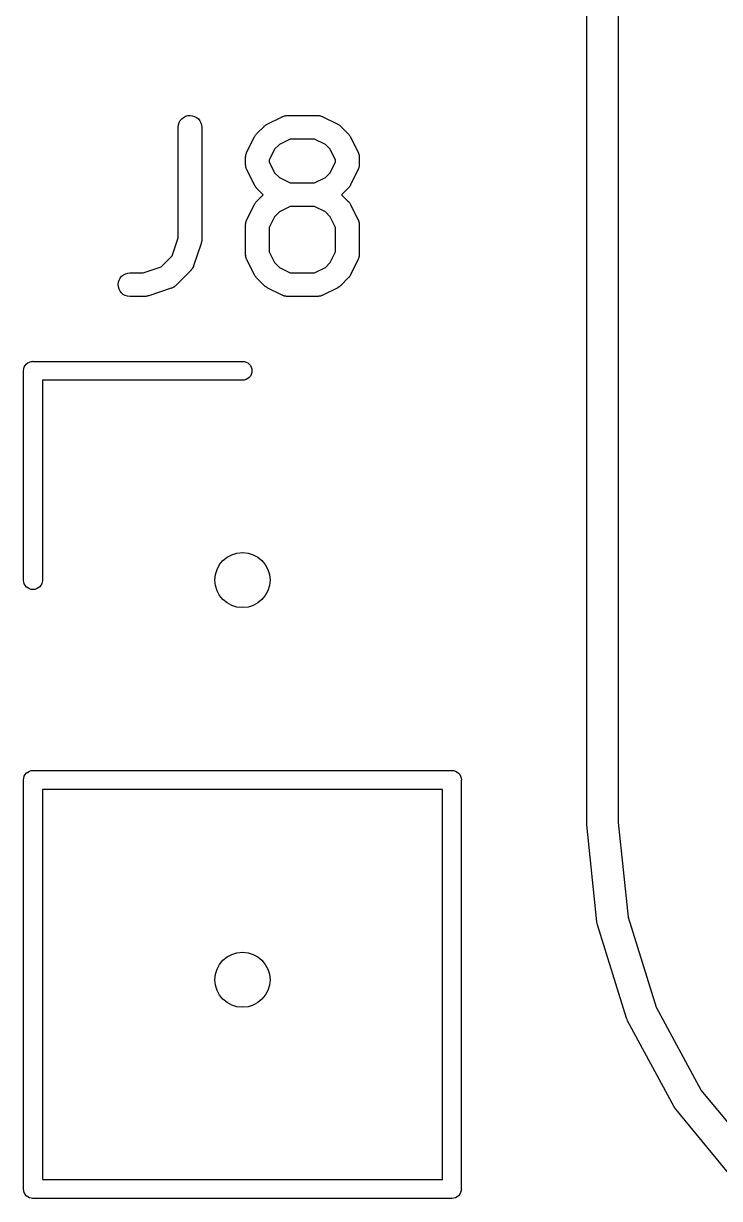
# Model space of a CAD drawing. Extents: x 17 to 176, y -177 to -9.
# Drawn here: x 76.84 to 81.26, y -24.25 to -16.78 of the extents above; entities that cross this region are included whole.
import ezdxf

# ---------------------------------------------------------------- set-up
doc = ezdxf.new("R2010")
doc.units = 0
doc.layers.add('BLACK', color=7, linetype='CONTINUOUS')

msp = doc.modelspace()

# ---------------------------------------------------------------- linework, layer by layer
at = {"layer": 'BLACK', "linetype": 'CONTINUOUS'}
for p, q in [((80.618, -9.1489), (80.618, -21.8439)), ((80.418, -21.8489), (80.418, -9.244)), ((77.8368, -17.4), (77.8462, -17.3888)), ((77.8462, -17.3888), (77.8576, -17.3796)), ((77.8576, -17.3796), (77.8706, -17.3728)), ((77.8706, -17.3728), (77.8846, -17.3687)), ((77.8846, -17.3687), (77.8992, -17.3674)), ((77.8992, -17.3674), (77.9137, -17.3689)), ((77.9137, -17.3689), (77.9277, -17.3732)), ((77.9277, -17.3732), (77.9406, -17.3802)), ((77.9406, -17.3802), (77.9519, -17.3895)), ((77.9519, -17.3895), (77.9611, -17.4009)), ((78.3889, -17.4229), (78.4842, -17.3753)), ((78.4842, -17.3753), (78.4851, -17.3748)), ((78.4851, -17.3748), (78.4872, -17.3741)), ((78.4872, -17.3741), (78.4891, -17.373)), ((78.4891, -17.373), (78.494, -17.3716)), ((78.494, -17.3716), (78.4989, -17.3698)), ((78.4989, -17.3698), (78.501, -17.3694)), ((78.501, -17.3694), (78.5031, -17.3688)), ((78.5031, -17.3688), (78.5083, -17.3683)), ((78.5083, -17.3683), (78.5133, -17.3675)), ((78.5133, -17.3675), (78.5155, -17.3676)), ((78.5155, -17.3676), (78.5177, -17.3674)), ((78.5177, -17.3674), (78.7082, -17.3674)), ((78.7082, -17.3674), (78.7092, -17.3674)), ((78.7092, -17.3674), (78.7114, -17.3676)), ((78.7114, -17.3676), (78.7136, -17.3676)), ((78.7136, -17.3676), (78.7187, -17.3684)), ((78.7187, -17.3684), (78.7238, -17.369)), ((78.7238, -17.369), (78.7259, -17.3697)), ((78.7259, -17.3697), (78.7281, -17.3701)), ((78.7281, -17.3701), (78.7329, -17.3719)), ((78.7329, -17.3719), (78.7377, -17.3734)), ((78.7377, -17.3734), (78.7397, -17.3745)), ((78.7397, -17.3745), (78.7417, -17.3753)), ((78.7417, -17.3753), (78.837, -17.4229)), ((77.8237, -17.4413), (77.8253, -17.4268)), ((77.8237, -17.4424), (77.8237, -17.4413)), ((77.8237, -18.1445), (77.8237, -17.4424)), ((77.8253, -17.4268), (77.8297, -17.4128)), ((77.8297, -17.4128), (77.8368, -17.4)), ((77.9611, -17.4009), (77.968, -17.4138)), ((77.968, -17.4138), (77.9722, -17.4278)), ((77.9722, -17.4278), (77.9737, -17.4424)), ((77.9737, -17.4424), (77.9737, -18.1567)), ((78.3218, -17.4846), (78.3694, -17.437)), ((78.3694, -17.437), (78.3702, -17.4362)), ((78.3702, -17.4362), (78.3735, -17.4336)), ((78.3735, -17.4336), (78.3765, -17.4307)), ((78.3765, -17.4307), (78.3792, -17.429)), ((78.3792, -17.429), (78.3816, -17.4271)), ((78.3816, -17.4271), (78.3854, -17.4252)), ((78.3854, -17.4252), (78.3889, -17.4229)), ((78.837, -17.4229), (78.8379, -17.4234)), ((78.8379, -17.4234), (78.8414, -17.4257)), ((78.8414, -17.4257), (78.8451, -17.4277)), ((78.8451, -17.4277), (78.8476, -17.4297)), ((78.8476, -17.4297), (78.8502, -17.4314)), ((78.8502, -17.4314), (78.8532, -17.4343)), ((78.8532, -17.4343), (78.8565, -17.437)), ((78.8565, -17.437), (78.9041, -17.4846)), ((78.2602, -17.5993), (78.3078, -17.5041)), ((78.3078, -17.5041), (78.3082, -17.5031)), ((78.3082, -17.5031), (78.3105, -17.4996)), ((78.3105, -17.4996), (78.3125, -17.4959)), ((78.3125, -17.4959), (78.3145, -17.4935)), ((78.3145, -17.4935), (78.3162, -17.4909)), ((78.3162, -17.4909), (78.3191, -17.4878)), ((78.3191, -17.4878), (78.3218, -17.4846)), ((78.5354, -17.5174), (78.4669, -17.5516)), ((78.6905, -17.5174), (78.5354, -17.5174)), ((78.759, -17.5516), (78.6905, -17.5174)), ((78.9041, -17.4846), (78.9048, -17.4853)), ((78.9048, -17.4853), (78.9074, -17.4886)), ((78.9074, -17.4886), (78.9103, -17.4917)), ((78.9103, -17.4917), (78.912, -17.4943)), ((78.912, -17.4943), (78.9139, -17.4968)), ((78.9139, -17.4968), (78.9159, -17.5005)), ((78.9159, -17.5005), (78.9181, -17.5041)), ((78.9181, -17.5041), (78.9657, -17.5993)), ((78.2524, -17.6274), (78.2533, -17.6224)), ((78.2533, -17.6224), (78.2539, -17.6173)), ((78.2539, -17.6173), (78.2545, -17.6152)), ((78.2545, -17.6152), (78.2549, -17.613)), ((78.2549, -17.613), (78.2568, -17.6082)), ((78.2568, -17.6082), (78.2583, -17.6033)), ((78.2583, -17.6033), (78.2594, -17.6014)), ((78.2594, -17.6014), (78.2602, -17.5993)), ((78.4365, -17.582), (78.4022, -17.6506)), ((78.4669, -17.5516), (78.4365, -17.582)), ((78.7894, -17.582), (78.759, -17.5516)), ((78.8237, -17.6506), (78.7894, -17.582)), ((78.9657, -17.5993), (78.9662, -17.6003)), ((78.9662, -17.6003), (78.967, -17.6023)), ((78.967, -17.6023), (78.968, -17.6043)), ((78.968, -17.6043), (78.9695, -17.6092)), ((78.9695, -17.6092), (78.9713, -17.614)), ((78.9713, -17.614), (78.9716, -17.6162)), ((78.9716, -17.6162), (78.9722, -17.6183)), ((78.9722, -17.6183), (78.9727, -17.6234)), ((78.2522, -17.6318), (78.2525, -17.6296)), ((78.2522, -17.6329), (78.2522, -17.6318)), ((78.2522, -17.6805), (78.2522, -17.6329)), ((78.2525, -17.6827), (78.2522, -17.6805)), ((78.2525, -17.6296), (78.2524, -17.6274)), ((78.2524, -17.6849), (78.2525, -17.6827)), ((78.2532, -17.6899), (78.2524, -17.6849)), ((78.2537, -17.695), (78.2532, -17.6899)), ((78.2543, -17.6972), (78.2537, -17.695)), ((78.2546, -17.6993), (78.2543, -17.6972)), ((78.4022, -17.6506), (78.4022, -17.6628)), ((78.4022, -17.6628), (78.4365, -17.7313)), ((78.7894, -17.7313), (78.8237, -17.6628)), ((78.8237, -17.6628), (78.8237, -17.6506)), ((78.972, -17.6961), (78.9714, -17.6982)), ((78.9726, -17.691), (78.972, -17.6961)), ((78.9735, -17.6859), (78.9726, -17.691)), ((78.9727, -17.6234), (78.9735, -17.6285)), ((78.9737, -17.6815), (78.9734, -17.6837)), ((78.9734, -17.6837), (78.9735, -17.6859)), ((78.9735, -17.6285), (78.9735, -17.6307)), ((78.9735, -17.6307), (78.9737, -17.6329)), ((78.9737, -17.6329), (78.9737, -17.6805)), ((78.9737, -17.6805), (78.9737, -17.6815)), ((78.2564, -17.7041), (78.2546, -17.6993)), ((78.2579, -17.7091), (78.2564, -17.7041)), ((78.2589, -17.711), (78.2579, -17.7091)), ((78.2597, -17.7131), (78.2589, -17.711)), ((78.2602, -17.714), (78.2597, -17.7131)), ((78.3078, -17.8093), (78.2602, -17.714)), ((78.4365, -17.7313), (78.4669, -17.7617)), ((78.4669, -17.7617), (78.5354, -17.796)), ((78.6905, -17.796), (78.759, -17.7617)), ((78.759, -17.7617), (78.7894, -17.7313)), ((78.9657, -17.714), (78.9181, -17.8093)), ((78.9665, -17.712), (78.9657, -17.714)), ((78.9676, -17.71), (78.9665, -17.712)), ((78.9691, -17.7051), (78.9676, -17.71)), ((78.971, -17.7003), (78.9691, -17.7051)), ((78.9714, -17.6982), (78.971, -17.7003)), ((78.31, -17.8128), (78.3078, -17.8093)), ((78.312, -17.8166), (78.31, -17.8128)), ((78.3139, -17.819), (78.312, -17.8166)), ((78.3156, -17.8216), (78.3139, -17.819)), ((78.3185, -17.8247), (78.3156, -17.8216)), ((78.3211, -17.828), (78.3185, -17.8247)), ((78.3218, -17.8287), (78.3211, -17.828)), ((78.364, -17.871), (78.3218, -17.8287)), ((78.5354, -17.796), (78.6905, -17.796)), ((78.9041, -17.8287), (78.8619, -17.871)), ((78.9068, -17.8255), (78.9041, -17.8287)), ((78.9097, -17.8225), (78.9068, -17.8255)), ((78.9114, -17.8198), (78.9097, -17.8225)), ((78.9134, -17.8174), (78.9114, -17.8198)), ((78.9154, -17.8137), (78.9134, -17.8174)), ((78.9177, -17.8102), (78.9154, -17.8137)), ((78.9181, -17.8093), (78.9177, -17.8102)), ((78.3145, -17.9221), (78.3162, -17.9194)), ((78.3162, -17.9194), (78.3191, -17.9164)), ((78.3191, -17.9164), (78.3218, -17.9132)), ((78.3218, -17.9132), (78.364, -17.871)), ((78.8619, -17.871), (78.9041, -17.9132)), ((78.9041, -17.9132), (78.9048, -17.9139)), ((78.9048, -17.9139), (78.9074, -17.9172)), ((78.9074, -17.9172), (78.9103, -17.9203)), ((78.9103, -17.9203), (78.912, -17.9229)), ((78.2602, -18.0279), (78.3078, -17.9326)), ((78.3078, -17.9326), (78.3082, -17.9317)), ((78.3082, -17.9317), (78.3105, -17.9282)), ((78.3105, -17.9282), (78.3125, -17.9245)), ((78.3125, -17.9245), (78.3145, -17.9221)), ((78.4669, -17.9802), (78.4365, -18.0106)), ((78.5354, -17.946), (78.4669, -17.9802)), ((78.6905, -17.946), (78.5354, -17.946)), ((78.759, -17.9802), (78.6905, -17.946)), ((78.7894, -18.0106), (78.759, -17.9802)), ((78.912, -17.9229), (78.9139, -17.9253)), ((78.9139, -17.9253), (78.9159, -17.9291)), ((78.9159, -17.9291), (78.9181, -17.9326)), ((78.9181, -17.9326), (78.9657, -18.0279)), ((78.2522, -18.0604), (78.2525, -18.0582)), ((78.2522, -18.0614), (78.2522, -18.0604)), ((78.2522, -18.2519), (78.2522, -18.0614)), ((78.2524, -18.056), (78.2533, -18.0509)), ((78.2525, -18.0582), (78.2524, -18.056)), ((78.2533, -18.0509), (78.2539, -18.0458)), ((78.2539, -18.0458), (78.2545, -18.0437)), ((78.2545, -18.0437), (78.2549, -18.0416)), ((78.2549, -18.0416), (78.2568, -18.0368)), ((78.2568, -18.0368), (78.2583, -18.0319)), ((78.2583, -18.0319), (78.2594, -18.0299)), ((78.2594, -18.0299), (78.2602, -18.0279)), ((78.4365, -18.0106), (78.4022, -18.0791)), ((78.8237, -18.0791), (78.7894, -18.0106)), ((78.9657, -18.0279), (78.9662, -18.0288)), ((78.9662, -18.0288), (78.967, -18.0309)), ((78.967, -18.0309), (78.968, -18.0328)), ((78.968, -18.0328), (78.9695, -18.0378)), ((78.9695, -18.0378), (78.9713, -18.0426)), ((78.9713, -18.0426), (78.9716, -18.0447)), ((78.9716, -18.0447), (78.9722, -18.0469)), ((78.9722, -18.0469), (78.9727, -18.052)), ((78.9727, -18.052), (78.9735, -18.057)), ((78.9735, -18.057), (78.9735, -18.0592)), ((78.9735, -18.0592), (78.9737, -18.0614)), ((78.9737, -18.0614), (78.9737, -18.2519)), ((77.7855, -18.259), (77.8237, -18.1445)), ((78.4022, -18.0791), (78.4022, -18.2342)), ((78.8237, -18.2342), (78.8237, -18.0791)), ((77.9698, -18.1804), (77.9222, -18.3232)), ((77.9708, -18.1763), (77.9698, -18.1804)), ((77.972, -18.1723), (77.9708, -18.1763)), ((77.9724, -18.1692), (77.972, -18.1723)), ((77.9731, -18.1661), (77.9724, -18.1692)), ((77.9732, -18.1619), (77.9731, -18.1661)), ((77.9737, -18.1577), (77.9732, -18.1619)), ((77.9737, -18.1567), (77.9737, -18.1577)), ((77.7153, -18.3292), (77.7855, -18.259)), ((78.2525, -18.2541), (78.2522, -18.2519)), ((78.2524, -18.2563), (78.2525, -18.2541)), ((78.2532, -18.2614), (78.2524, -18.2563)), ((78.2537, -18.2665), (78.2532, -18.2614)), ((78.2543, -18.2686), (78.2537, -18.2665)), ((78.2546, -18.2708), (78.2543, -18.2686)), ((78.2564, -18.2756), (78.2546, -18.2708)), ((78.2579, -18.2805), (78.2564, -18.2756)), ((78.2589, -18.2824), (78.2579, -18.2805)), ((78.2597, -18.2845), (78.2589, -18.2824)), ((78.2602, -18.2854), (78.2597, -18.2845)), ((78.3078, -18.3807), (78.2602, -18.2854)), ((78.4022, -18.2342), (78.4365, -18.3027)), ((78.7894, -18.3027), (78.8237, -18.2342)), ((78.9657, -18.2854), (78.9181, -18.3807)), ((78.9665, -18.2834), (78.9657, -18.2854)), ((78.9676, -18.2814), (78.9665, -18.2834)), ((78.9691, -18.2766), (78.9676, -18.2814)), ((78.971, -18.2718), (78.9691, -18.2766)), ((78.9714, -18.2696), (78.971, -18.2718)), ((78.972, -18.2675), (78.9714, -18.2696)), ((78.9726, -18.2624), (78.972, -18.2675)), ((78.9735, -18.2574), (78.9726, -18.2624)), ((78.9737, -18.253), (78.9734, -18.2551)), ((78.9734, -18.2551), (78.9735, -18.2574)), ((78.9737, -18.2519), (78.9737, -18.253)), ((77.4891, -18.373), (77.5031, -18.3688)), ((77.5031, -18.3688), (77.5177, -18.3674)), ((77.5177, -18.3674), (77.6008, -18.3674)), ((77.6008, -18.3674), (77.7153, -18.3292)), ((77.9041, -18.3526), (77.8088, -18.4478)), ((77.9055, -18.3509), (77.9041, -18.3526)), ((77.9071, -18.3494), (77.9055, -18.3509)), ((77.9101, -18.3452), (77.9071, -18.3494)), ((77.9134, -18.3412), (77.9101, -18.3452)), ((77.9144, -18.3393), (77.9134, -18.3412)), ((77.9157, -18.3375), (77.9144, -18.3393)), ((77.9179, -18.3329), (77.9157, -18.3375)), ((77.9203, -18.3283), (77.9179, -18.3329)), ((77.9209, -18.3262), (77.9203, -18.3283)), ((77.9219, -18.3242), (77.9209, -18.3262)), ((77.9222, -18.3232), (77.9219, -18.3242)), ((78.4365, -18.3027), (78.4669, -18.3331)), ((78.4669, -18.3331), (78.5354, -18.3674)), ((78.5354, -18.3674), (78.6905, -18.3674)), ((78.6905, -18.3674), (78.759, -18.3331)), ((78.759, -18.3331), (78.7894, -18.3027)), ((77.4427, -18.4419), (77.4442, -18.4273)), ((77.444, -18.4564), (77.4427, -18.4419)), ((77.4442, -18.4273), (77.4486, -18.4133)), ((77.4486, -18.4133), (77.4555, -18.4004)), ((77.4555, -18.4004), (77.4649, -18.3892)), ((77.4649, -18.3892), (77.4762, -18.3799)), ((77.4762, -18.3799), (77.4891, -18.373)), ((78.31, -18.3843), (78.3078, -18.3807)), ((78.312, -18.388), (78.31, -18.3843)), ((78.3139, -18.3904), (78.312, -18.388)), ((78.3156, -18.3931), (78.3139, -18.3904)), ((78.3185, -18.3961), (78.3156, -18.3931)), ((78.3211, -18.3994), (78.3185, -18.3961)), ((78.3218, -18.4002), (78.3211, -18.3994)), ((78.3694, -18.4478), (78.3218, -18.4002)), ((78.9041, -18.4002), (78.8565, -18.4478)), ((78.9068, -18.3969), (78.9041, -18.4002)), ((78.9097, -18.3939), (78.9068, -18.3969)), ((78.9114, -18.3913), (78.9097, -18.3939)), ((78.9134, -18.3889), (78.9114, -18.3913)), ((78.9154, -18.3852), (78.9134, -18.3889)), ((78.9177, -18.3816), (78.9154, -18.3852)), ((78.9181, -18.3807), (78.9177, -18.3816)), ((77.4482, -18.4705), (77.444, -18.4564)), ((77.455, -18.4834), (77.4482, -18.4705)), ((77.4641, -18.4949), (77.455, -18.4834)), ((77.4753, -18.5043), (77.4641, -18.4949)), ((77.4882, -18.5113), (77.4753, -18.5043)), ((77.5021, -18.5157), (77.4882, -18.5113)), ((77.5167, -18.5174), (77.5021, -18.5157)), ((77.5177, -18.5174), (77.5167, -18.5174)), ((77.613, -18.5174), (77.5177, -18.5174)), ((77.6171, -18.517), (77.613, -18.5174)), ((77.6214, -18.5169), (77.6171, -18.517)), ((77.6244, -18.5163), (77.6214, -18.5169)), ((77.6275, -18.516), (77.6244, -18.5163)), ((77.6316, -18.5147), (77.6275, -18.516)), ((77.6357, -18.5139), (77.6316, -18.5147)), ((77.6367, -18.5135), (77.6357, -18.5139)), ((77.7795, -18.4659), (77.6367, -18.5135)), ((77.7815, -18.465), (77.7795, -18.4659)), ((77.7837, -18.4644), (77.7815, -18.465)), ((77.7882, -18.462), (77.7837, -18.4644)), ((77.7929, -18.46), (77.7882, -18.462)), ((77.7947, -18.4587), (77.7929, -18.46)), ((77.7967, -18.4577), (77.7947, -18.4587)), ((77.8007, -18.4545), (77.7967, -18.4577)), ((77.8048, -18.4515), (77.8007, -18.4545)), ((77.8064, -18.4499), (77.8048, -18.4515)), ((77.8081, -18.4485), (77.8064, -18.4499)), ((77.8088, -18.4478), (77.8081, -18.4485)), ((78.3727, -18.4505), (78.3694, -18.4478)), ((78.3757, -18.4534), (78.3727, -18.4505)), ((78.3783, -18.4551), (78.3757, -18.4534)), ((78.3808, -18.4571), (78.3783, -18.4551)), ((78.3845, -18.4591), (78.3808, -18.4571)), ((78.388, -18.4614), (78.3845, -18.4591)), ((78.3889, -18.4618), (78.388, -18.4614)), ((78.4842, -18.5095), (78.3889, -18.4618)), ((78.4862, -18.5103), (78.4842, -18.5095)), ((78.4882, -18.5113), (78.4862, -18.5103)), ((78.493, -18.5129), (78.4882, -18.5113)), ((78.4978, -18.5147), (78.493, -18.5129)), ((78.5, -18.5151), (78.4978, -18.5147)), ((78.5021, -18.5157), (78.5, -18.5151)), ((78.5072, -18.5163), (78.5021, -18.5157)), ((78.5123, -18.5172), (78.5072, -18.5163)), ((78.5145, -18.5171), (78.5123, -18.5172)), ((78.5167, -18.5174), (78.5145, -18.5171)), ((78.5177, -18.5174), (78.5167, -18.5174)), ((78.7082, -18.5174), (78.5177, -18.5174)), ((78.7104, -18.5172), (78.7082, -18.5174)), ((78.7126, -18.5173), (78.7104, -18.5172)), ((78.7176, -18.5165), (78.7126, -18.5173)), ((78.7228, -18.516), (78.7176, -18.5165)), ((78.7249, -18.5153), (78.7228, -18.516)), ((78.7271, -18.515), (78.7249, -18.5153)), ((78.7319, -18.5132), (78.7271, -18.515)), ((78.7368, -18.5117), (78.7319, -18.5132)), ((78.7387, -18.5107), (78.7368, -18.5117)), ((78.7408, -18.5099), (78.7387, -18.5107)), ((78.7417, -18.5095), (78.7408, -18.5099)), ((78.837, -18.4618), (78.7417, -18.5095)), ((78.8405, -18.4596), (78.837, -18.4618)), ((78.8443, -18.4577), (78.8405, -18.4596)), ((78.8467, -18.4557), (78.8443, -18.4577)), ((78.8494, -18.4541), (78.8467, -18.4557)), ((78.8524, -18.4512), (78.8494, -18.4541)), ((78.8557, -18.4485), (78.8524, -18.4512)), ((78.8565, -18.4478), (78.8557, -18.4485)), ((76.8429, -18.9782), (76.8463, -18.9669)), ((76.8463, -18.9669), (76.8519, -18.9565)), ((76.8519, -18.9565), (76.8594, -18.9474)), ((76.8594, -18.9474), (76.8685, -18.9399)), ((76.8685, -18.9399), (76.8789, -18.9343)), ((76.8789, -18.9343), (76.8902, -18.9309)), ((76.8902, -18.9309), (76.8991, -18.93)), ((76.8991, -18.93), (76.902, -18.9297)), ((76.8991, -18.93), (76.8991, -18.93)), ((76.902, -18.9297), (76.9049, -18.93)), ((76.9049, -18.93), (78.2349, -18.93)), ((78.2349, -18.93), (78.2438, -18.9309)), ((78.2438, -18.9309), (78.2551, -18.9343)), ((78.2551, -18.9343), (78.2655, -18.9399)), ((78.2655, -18.9399), (78.2746, -18.9474)), ((78.2746, -18.9474), (78.2821, -18.9565)), ((78.2821, -18.9565), (78.2877, -18.9669)), ((78.2877, -18.9669), (78.2911, -18.9782)), ((76.8417, -18.99), (76.8429, -18.9782)), ((76.842, -18.993), (76.8417, -18.99)), ((76.842, -20.3229), (76.842, -18.993)), ((78.2655, -19.0401), (78.2551, -19.0457)), ((78.2746, -19.0326), (78.2655, -19.0401)), ((78.2821, -19.0235), (78.2746, -19.0326)), ((78.2877, -19.0131), (78.2821, -19.0235)), ((78.2911, -19.0018), (78.2877, -19.0131)), ((78.2911, -18.9782), (78.2923, -18.99)), ((78.2923, -18.99), (78.2911, -19.0018)), ((78.2349, -19.05), (76.962, -19.05)), ((76.962, -19.05), (76.962, -20.3229)), ((78.2438, -19.0491), (78.2349, -19.05)), ((78.2551, -19.0457), (78.2438, -19.0491)), ((76.8429, -20.3318), (76.842, -20.3229)), ((76.8463, -20.3431), (76.8429, -20.3318)), ((76.8519, -20.3535), (76.8463, -20.3431)), ((76.8594, -20.3626), (76.8519, -20.3535)), ((76.8685, -20.3701), (76.8594, -20.3626)), ((76.8789, -20.3757), (76.8685, -20.3701)), ((76.8902, -20.3791), (76.8789, -20.3757)), ((76.902, -20.3803), (76.8902, -20.3791)), ((76.9138, -20.3791), (76.902, -20.3803)), ((76.9251, -20.3757), (76.9138, -20.3791)), ((76.9355, -20.3701), (76.9251, -20.3757)), ((76.9446, -20.3626), (76.9355, -20.3701)), ((76.9521, -20.3535), (76.9446, -20.3626)), ((76.9577, -20.3431), (76.9521, -20.3535)), ((76.9611, -20.3318), (76.9577, -20.3431)), ((76.962, -20.3229), (76.9611, -20.3318)), ((76.8417, -21.59), (76.8429, -21.5782)), ((76.8429, -21.5782), (76.8463, -21.5669)), ((76.8463, -21.5669), (76.8519, -21.5565)), ((76.8519, -21.5565), (76.8594, -21.5474)), ((76.8594, -21.5474), (76.8685, -21.5399)), ((76.8685, -21.5399), (76.8789, -21.5343)), ((76.8789, -21.5343), (76.8902, -21.5309)), ((76.8902, -21.5309), (76.8991, -21.53)), ((76.8991, -21.53), (76.902, -21.5297)), ((76.902, -21.5297), (76.9049, -21.53)), ((76.9049, -21.53), (79.5591, -21.53)), ((79.5591, -21.53), (79.562, -21.5297)), ((79.562, -21.5297), (79.5649, -21.53)), ((79.5649, -21.53), (79.5649, -21.53)), ((79.5649, -21.53), (79.5738, -21.5309)), ((79.5738, -21.5309), (79.5851, -21.5343)), ((79.5851, -21.5343), (79.5955, -21.5399)), ((79.5955, -21.5399), (79.6046, -21.5474)), ((79.6046, -21.5474), (79.6121, -21.5565)), ((79.6121, -21.5565), (79.6177, -21.5669)), ((79.6177, -21.5669), (79.6211, -21.5782)), ((79.6211, -21.5782), (79.6223, -21.59)), ((76.842, -21.5929), (76.8417, -21.59)), ((76.842, -24.187), (76.842, -21.5929)), ((76.962, -21.65), (76.962, -24.13)), ((79.502, -21.65), (76.962, -21.65)), ((79.502, -24.13), (79.502, -21.65)), ((79.6223, -21.59), (79.622, -21.5929)), ((79.622, -21.5929), (79.622, -24.1871)), ((80.418, -21.8491), (80.418, -21.8489)), ((80.4181, -21.8665), (80.418, -21.8491)), ((80.4185, -21.8709), (80.4181, -21.8665)), ((80.4185, -21.8752), (80.4185, -21.8709)), ((80.4186, -21.8766), (80.4185, -21.8752)), ((80.4834, -22.4929), (80.4186, -21.8766)), ((80.618, -21.8439), (80.6181, -21.8607)), ((80.6181, -21.8607), (80.6813, -22.4622)), ((80.6813, -22.4622), (80.8587, -23.0354)), ((80.4852, -22.5018), (80.4834, -22.4929)), ((80.4869, -22.5107), (80.4852, -22.5018)), ((80.4873, -22.512), (80.4869, -22.5107)), ((80.6706, -23.1039), (80.4873, -22.512)), ((80.8587, -23.0354), (81.1441, -23.5633)), ((80.6741, -23.1123), (80.6706, -23.1039)), ((80.6775, -23.1207), (80.6741, -23.1123)), ((80.6781, -23.1219), (80.6775, -23.1207)), ((80.9728, -23.667), (80.6781, -23.1219)), ((81.1441, -23.5633), (81.5266, -24.0256)), ((80.9779, -23.6745), (80.9728, -23.667)), ((80.9829, -23.6821), (80.9779, -23.6745)), ((80.9837, -23.6832), (80.9829, -23.6821)), ((80.9838, -23.6832), (80.9837, -23.6832)), ((81.3787, -24.1606), (80.9838, -23.6832)), ((80.9838, -23.6832), (80.9838, -23.6832)), ((76.8417, -24.19), (76.842, -24.187)), ((76.8429, -24.2018), (76.8417, -24.19)), ((76.962, -24.13), (79.502, -24.13)), ((79.622, -24.1929), (79.6211, -24.2018)), ((79.622, -24.1871), (79.6223, -24.19)), ((79.6223, -24.19), (79.622, -24.1929)), ((76.8463, -24.2131), (76.8429, -24.2018)), ((76.8519, -24.2235), (76.8463, -24.2131)), ((76.8594, -24.2326), (76.8519, -24.2235)), ((76.8685, -24.2401), (76.8594, -24.2326)), ((76.8789, -24.2457), (76.8685, -24.2401)), ((76.8902, -24.2491), (76.8789, -24.2457)), ((76.8991, -24.25), (76.8902, -24.2491)), ((76.902, -24.2503), (76.8991, -24.25)), ((76.8991, -24.25), (76.8991, -24.25)), ((76.9049, -24.25), (76.902, -24.2503)), ((79.5591, -24.25), (76.9049, -24.25)), ((79.562, -24.2503), (79.5591, -24.25)), ((79.5738, -24.2491), (79.562, -24.2503)), ((79.5851, -24.2457), (79.5738, -24.2491)), ((79.5955, -24.2401), (79.5851, -24.2457)), ((79.6046, -24.2326), (79.5955, -24.2401)), ((79.6121, -24.2235), (79.6046, -24.2326)), ((79.6177, -24.2131), (79.6121, -24.2235)), ((79.6211, -24.2018), (79.6177, -24.2131))]:
    msp.add_line(p, q, dxfattribs=at)
at = {"layer": 'BLACK'}
for centre in [(78.232, -20.32), (78.232, -20.32), (78.232, -22.86), (78.232, -22.86)]:
    msp.add_circle(centre, 0.175, dxfattribs=at)

doc.saveas('drawing.dxf')
